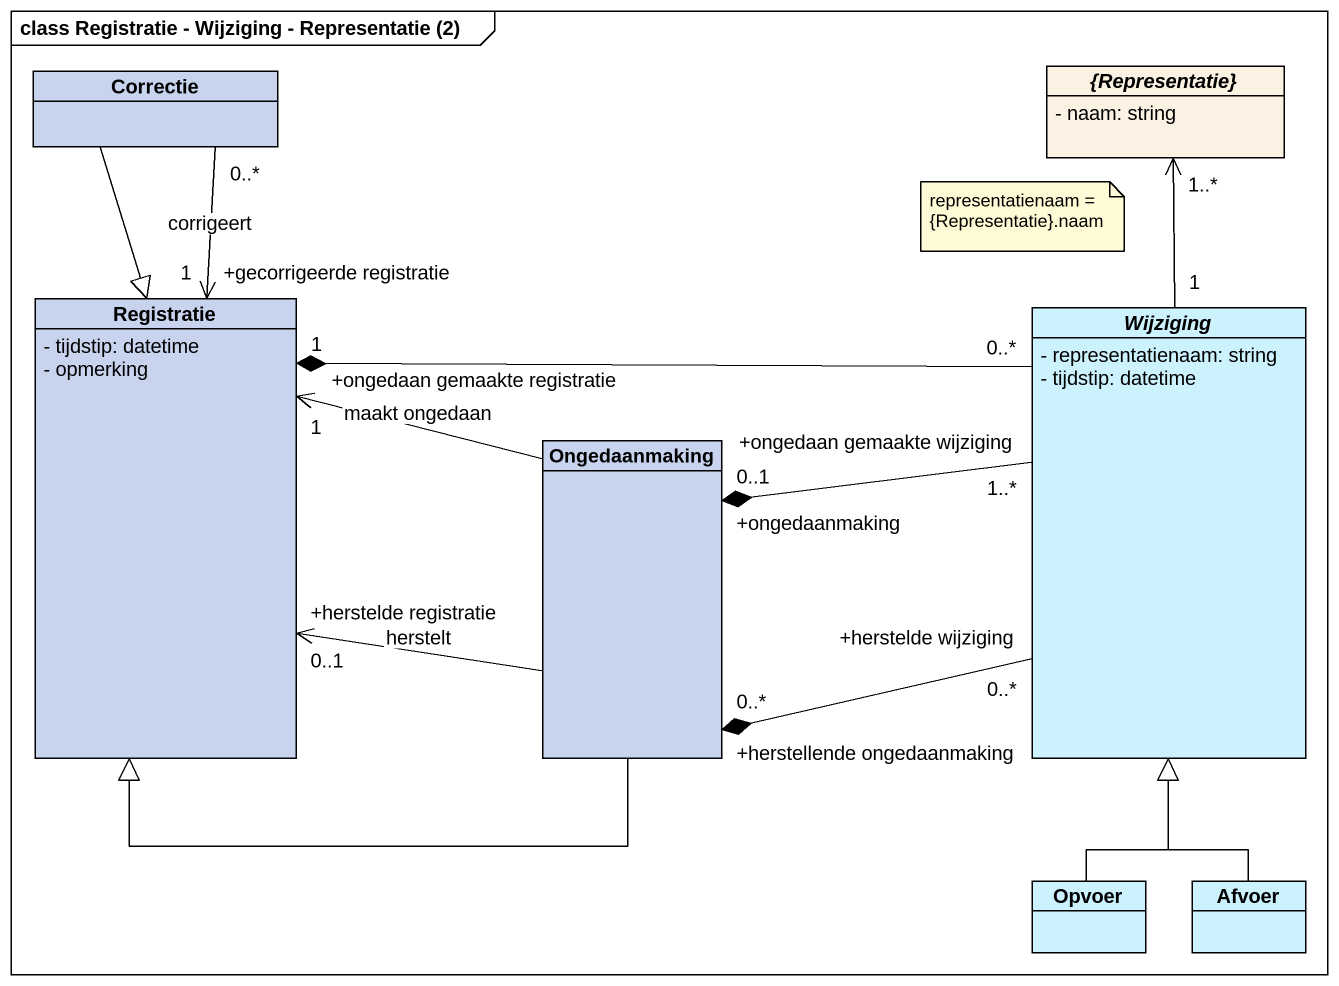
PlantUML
@startuml
mainframe class Registratie - Wijziging - Representatie (2)
hide circle
hide empty members
skinparam classAttributeIconSize 0
class Correctie #C8D3EE
abstract class "{Representatie}" as Representatie #FCF2E3 {
  - naam: string
}
class Registratie #C8D3EE {
  - tijdstip: datetime
  - opmerking
}
abstract class Wijziging #CCF2FE {
  - representatienaam: string
  - tijdstip: datetime
}
class Ongedaanmaking #C8D3EE
class Opvoer #CCF2FE
class Afvoer #CCF2FE
Correctie "0..*" --> "+gecorrigeerde registratie\n1" Registratie : corrigeert
Correctie --|> Registratie
Wijziging "1" -up-> "1..*" Representatie
Wijziging "0..*" -left-* "1" Registratie
Wijziging "+ongedaan gemaakte wijziging\n1..*" -left-* "+ongedaanmaking\n0..1" Ongedaanmaking
Wijziging "+herstelde wijziging\n0..*" -left-* "+herstellende ongedaanmaking\n0..*" Ongedaanmaking
Ongedaanmaking -left-|> Registratie
Ongedaanmaking -left-> "+ongedaan gemaakte registratie\n1" Registratie : maakt ongedaan
Ongedaanmaking -left-> "+herstelde registratie\n0..1" Registratie : herstelt
Opvoer -up-|> Wijziging
Afvoer -up-|> Wijziging
note as N1
  representatienaam = {Representatie}.naam
end note
@enduml
